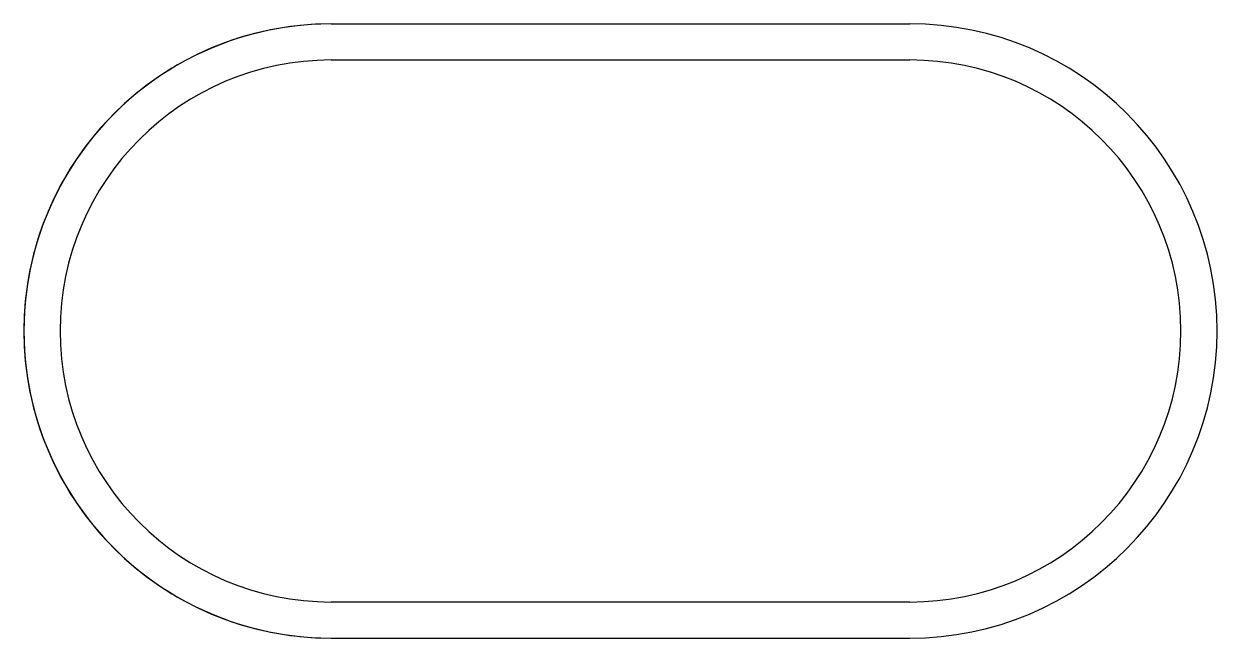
# Model space of a CAD drawing. Header units: millimetres. Extents: x -82 to 82, y -42 to 42.
import ezdxf

# ---------------------------------------------------------------- set-up
doc = ezdxf.new("R2010")
doc.units = ezdxf.units.MM
doc.layers.add('Body', color=7, linetype='CONTINUOUS')
doc.layers.add('Body001', color=7, linetype='CONTINUOUS')

msp = doc.modelspace()

# ---------------------------------------------------------------- linework, layer by layer
at = {"layer": 'Body'}
for p, q in [((-40, 42.5), (-40, 42.5, 10)), ((-40, 42.5), (-40, 42.5, 10)), ((-40, 42.5), (40, 42.5)), ((-40, 42.5, 10), (40, 42.5, 10)), ((-40, 42.5), (40, 42.5)), ((-40, 42.5, 10), (40, 42.5, 10)), ((40, 42.5), (40, 42.5, 10)), ((40, 42.5), (40, 42.5, 10)), ((-40, 37.5), (-40, 37.5, 10)), ((-40, 37.5), (40, 37.5)), ((-40, 37.5, 10), (40, 37.5, 10)), ((-40, 37.5), (-40, 37.5, 10)), ((-40, 37.5), (40, 37.5)), ((-40, 37.5, 10), (40, 37.5, 10)), ((40, 37.5), (40, 37.5, 10)), ((40, 37.5), (40, 37.5, 10)), ((-40, -37.5), (-40, -37.5, 10)), ((-40, -37.5), (-40, -37.5, 10)), ((40, -37.5), (-40, -37.5)), ((40, -37.5, 10), (-40, -37.5, 10)), ((40, -37.5), (-40, -37.5)), ((40, -37.5, 10), (-40, -37.5, 10)), ((40, -37.5), (40, -37.5, 10)), ((40, -37.5), (40, -37.5, 10)), ((-40, -42.5), (-40, -42.5, 10)), ((-40, -42.5), (-40, -42.5, 10)), ((-40, -42.5), (40, -42.5)), ((-40, -42.5, 10), (40, -42.5, 10)), ((-40, -42.5), (40, -42.5)), ((-40, -42.5, 10), (40, -42.5, 10)), ((40, -42.5), (40, -42.5, 10)), ((40, -42.5), (40, -42.5, 10))]:
    msp.add_line(p, q, dxfattribs=at)
for centre, radius, start, end in [((-40, 0), 42.5, 90, -90), ((-40, 0, 10), 42.5, 90, -90), ((-40, 0), 42.5, 90, -90), ((-40, 0, 10), 42.5, 90, -90), ((40, 0), 42.5, -90, 89.9999), ((40, 0, 10), 42.5, -90, 89.9999), ((40, 0), 42.5, -90, 89.9999), ((40, 0, 10), 42.5, -90, 89.9999), ((-40, 0), 37.5, 90, -90), ((-40, 0, 10), 37.5, 90, -90), ((-40, 0), 37.5, 90, -90), ((-40, 0, 10), 37.5, 90, -90), ((40, 0), 37.5, -90, 90), ((40, 0, 10), 37.5, -90, 90), ((40, 0), 37.5, -90, 90), ((40, 0, 10), 37.5, -90, 90)]:
    msp.add_arc(centre, radius, start, end, dxfattribs=at)
at = {"layer": 'Body001'}
for p, q in [((-40, 42.5), (-40, 42.5, 5)), ((-40, 42.5), (-40, 42.5, 5)), ((-40, 42.5), (40, 42.5)), ((-40, 42.5, 5), (40, 42.5, 5)), ((-40, 42.5), (40, 42.5)), ((-40, 42.5, 5), (40, 42.5, 5)), ((40, 42.5), (40, 42.5, 5)), ((40, 42.5), (40, 42.5, 5)), ((-40, -42.5), (-40, -42.5, 5)), ((-40, -42.5), (-40, -42.5, 5)), ((-40, -42.5), (40, -42.5)), ((-40, -42.5, 5), (40, -42.5, 5)), ((-40, -42.5), (40, -42.5)), ((-40, -42.5, 5), (40, -42.5, 5)), ((40, -42.5), (40, -42.5, 5)), ((40, -42.5), (40, -42.5, 5))]:
    msp.add_line(p, q, dxfattribs=at)
for centre, start, end in [((-40, 0), 90, -89.9999), ((-40, 0, 5), 90, -89.9999), ((-40, 0), 90, -89.9999), ((-40, 0, 5), 90, -89.9999), ((40, 0), -90, 90), ((40, 0, 5), -90, 90), ((40, 0), -90, 90), ((40, 0, 5), -90, 90)]:
    msp.add_arc(centre, 42.5, start, end, dxfattribs=at)

doc.saveas('drawing.dxf')
